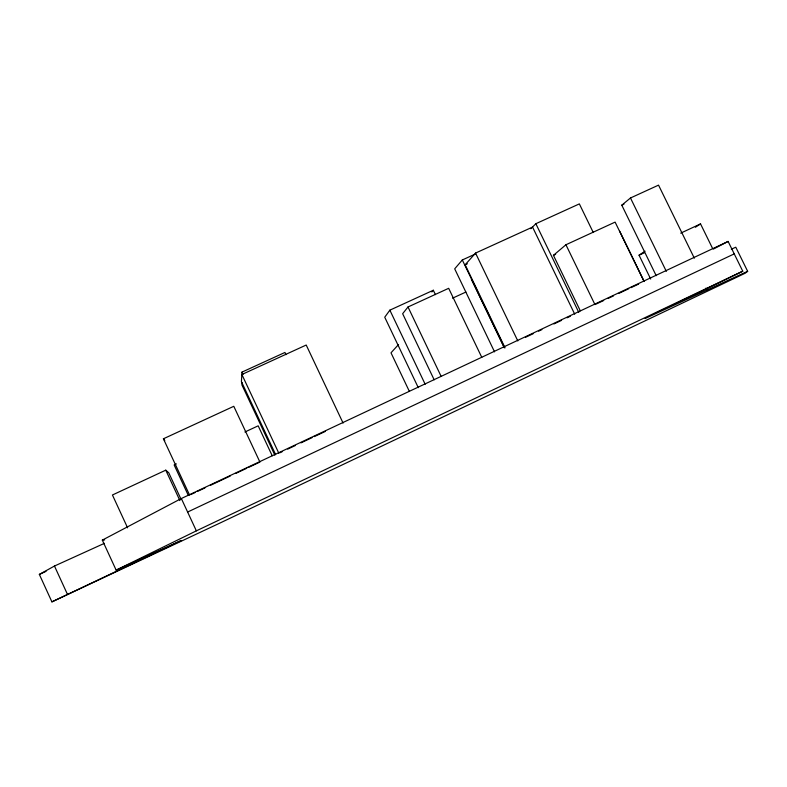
<?xml version="1.0" encoding="UTF-8"?>
<svg xmlns="http://www.w3.org/2000/svg" width="787" height="787" viewBox="0 0 787 787"><rect width="100%" height="100%" fill="white"/><g stroke="black" fill="none" stroke-linecap="round" stroke-linejoin="round"><path stroke-width="1.18" d="M285.976 354.662L284.933 352.458L242.002 372.103L241.412 381.616L275.617 454.542M242.062 382.669L241.904 384.902L274.86 455.152M435.427 294.643L433.322 290.246L389.86 310.167L384.735 317.22L418.281 387.657M481.772 357.337L448.679 288.308L408.01 306.979L402.639 313.708L434.168 379.796M431.876 291.947L433.322 290.246M475.496 253.955L462.313 259.966L454.689 268.829L494.541 351.858M505.047 347.824L465.147 264.786L475.545 253.08L532.553 227.079L574.717 314.18M398.556 344.509L391.001 352.812L409.388 391.444M530.822 228.742L535.849 223.715L579.35 203.892L593.26 232.499M580.304 310.806L553.438 255.332L565.932 244.757L615.109 222.111L644.071 281.52M656.201 275.676L621.789 205.171L630.476 197.98L658.532 185.132L694.331 258.185M731.359 249.164L735.796 247.216L747.65 271.308L745.2 273.217L219.976 523.04L51.912 601.868L39.35 574.412L54.47 566.03L104.376 543.345M650.682 279.041L639.054 255.195L645.065 251.171M695.383 227.246L700.538 223.901L712.658 248.603M51.912 601.868L181.01 540.649L116.142 570.122L102.32 540.118L181.335 498.515L728.113 241.432L742.751 271.2L645.084 318.548L747.65 271.308M713.366 249.076L728.113 241.432M116.142 570.122L196.357 530.851L742.751 271.2M187.611 512.042L734.241 253.876M190.71 494.61L195.097 492.544M197.301 491.511L204.984 487.901M210.483 485.313L230.257 476.017M235.746 473.43L246.734 468.265M248.928 467.232L259.917 462.067L233.788 406.299L163.411 438.782L189.608 495.131M279.956 452.751L282.179 451.708M287.708 449.111L295.459 445.462M300.998 442.855L312.075 437.651M314.288 436.608L325.365 431.404M596.054 304.107L603.698 300.506M608.056 298.46L613.516 295.892M618.976 293.325L628.793 288.711M630.977 287.678L638.611 284.087M525.48 337.338L533.133 333.737M538.603 331.16L541.889 329.615M553.92 323.959L561.584 320.358M567.053 317.791L570.339 316.246M680.716 233.139L700.538 223.901M639.054 255.195L644.523 252.647M176.357 463.907L174.143 464.94L188.319 495.417M244.914 431.994L258.175 425.826L272.223 455.762M181.138 499.44L168.743 472.761L165.762 470.164L112.433 494.993L127.602 527.841M452.555 298.184L465.884 292.046M553.438 255.332L555.642 254.319M621.789 205.171L623.983 204.167M465.147 264.786L467.38 263.763M39.35 574.412L46.03 571.362M102.32 540.118L104.671 539.892M163.411 438.782L164.788 440.572M705.959 288.111L707.021 290.285M630.476 197.98L666.323 271.358M619.743 231.299L643.973 280.998M565.932 244.757L594.962 304.618M535.849 223.715L578.76 312.341M475.545 253.08L517.816 340.938M462.313 259.966L504.192 347.136M471.393 279.355L504.29 347.815M408.01 306.979L441.163 376.432M389.86 310.167L425.177 384.272M343.083 423.072L306.212 345.031L241.875 374.494L278.854 453.273M242.002 372.103L243.045 374.327M181.335 498.515L196.357 530.851M165.762 470.164L179.889 500.581M54.47 566.03L67.377 594.185"/></g></svg>
